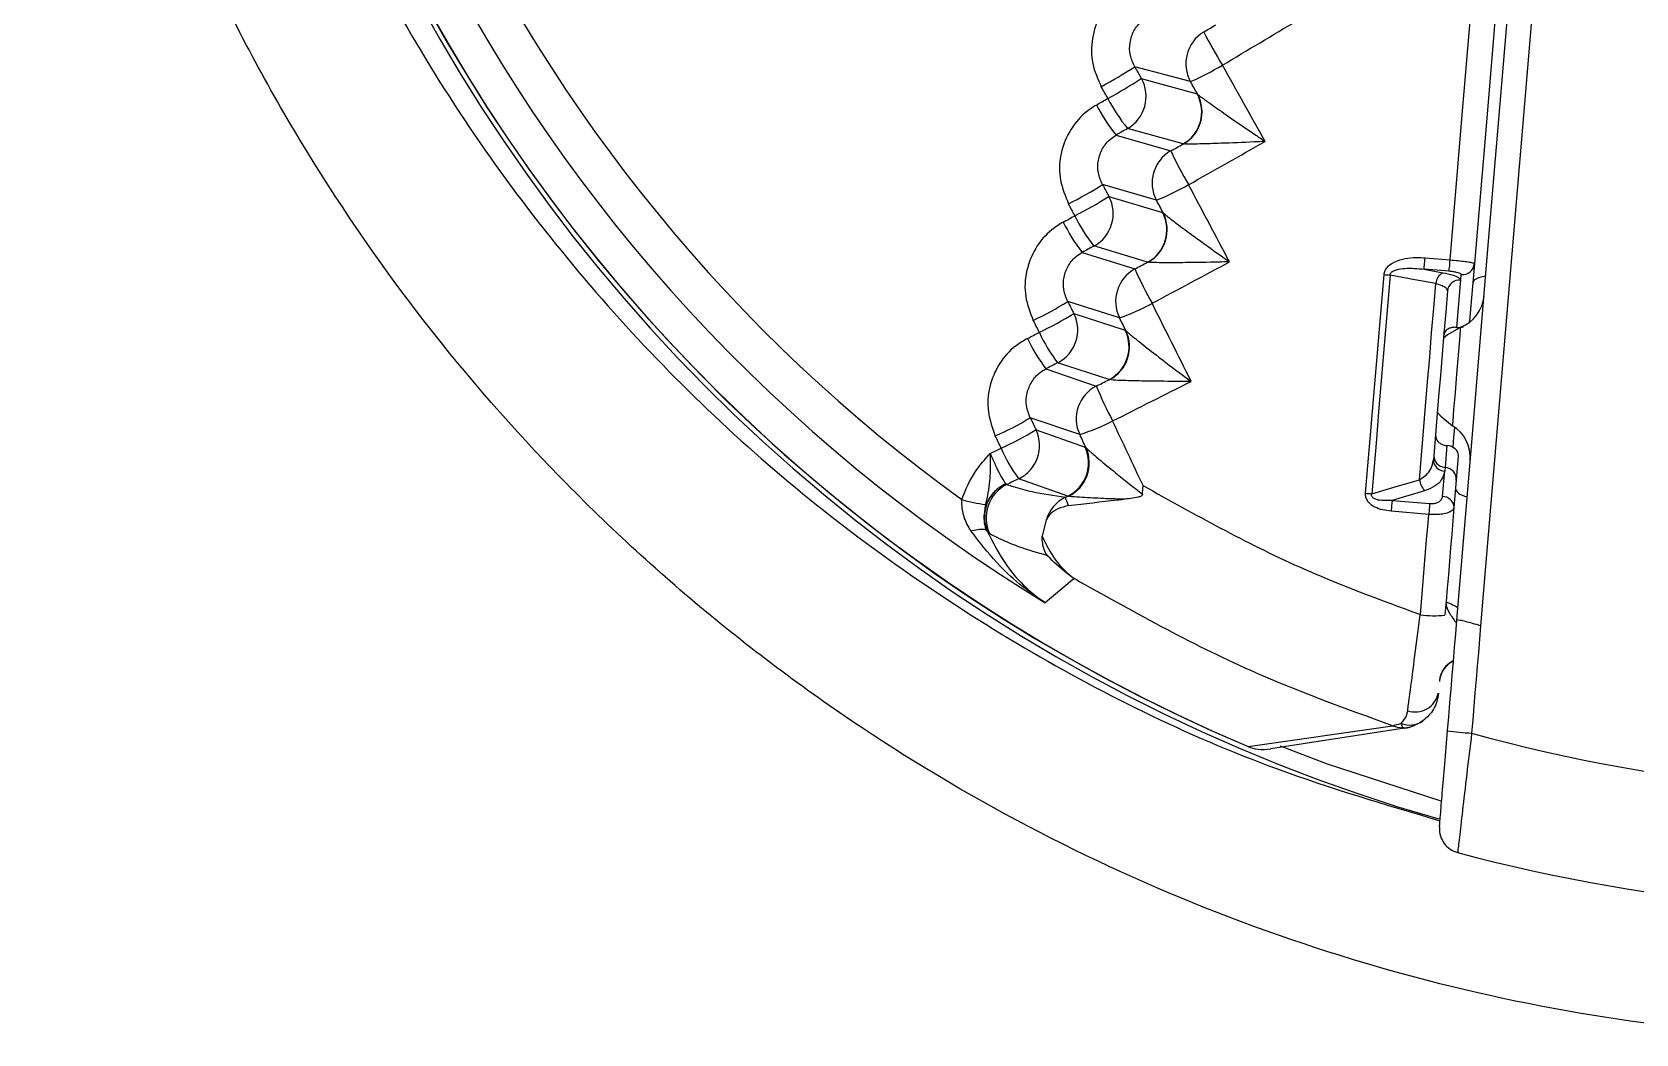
# Model space of a CAD drawing. Extents: x 14.8 to 109.8, y 1.6 to 86.6.
# Drawn here: x 75.409 to 76.716, y 33.568 to 34.384 of the extents above; entities that cross this region are included whole.
import ezdxf

# ---------------------------------------------------------------- set-up
doc = ezdxf.new("R2010")
doc.units = 0
doc.header["$MEASUREMENT"] = 0
doc.layers.add('OBJECT', color=7, linetype='CONTINUOUS')

msp = doc.modelspace()

# ---------------------------------------------------------------- linework, layer by layer
at = {"layer": 'OBJECT'}
for p, q in [((76.3531, 34.344), (76.3076, 34.356)), ((76.3129, 34.3465), (76.3583, 34.334)), ((76.3583, 34.334), (76.3588, 34.3337)), ((76.2923, 34.3004), (76.3369, 34.2875)), ((76.347, 34.2932), (76.3017, 34.3058)), ((76.3475, 34.2932), (76.347, 34.2932)), ((76.3252, 34.2474), (76.2813, 34.2601)), ((76.2865, 34.2505), (76.3302, 34.2373)), ((76.3302, 34.2373), (76.3308, 34.237)), ((76.2648, 34.2049), (76.3077, 34.1914)), ((76.318, 34.1969), (76.2743, 34.2101)), ((76.3185, 34.1968), (76.318, 34.1969)), ((76.5638, 34.1895), (76.5434, 34.1912)), ((76.5434, 34.1912), (76.5587, 34.1883)), ((76.5441, 34.2005), (76.5646, 34.1988)), ((76.5844, 34.1958), (76.5804, 34.149)), ((76.57, 34.1438), (76.5732, 34.1824)), ((76.5732, 34.1824), (76.5736, 34.1869)), ((76.2951, 34.1516), (76.2529, 34.1648)), ((76.2579, 34.1551), (76.2998, 34.1414)), ((76.2998, 34.1414), (76.3004, 34.141)), ((76.2866, 34.1012), (76.2447, 34.115)), ((76.2351, 34.11), (76.2762, 34.096)), ((76.2872, 34.1012), (76.2866, 34.1012)), ((76.2628, 34.0565), (76.2224, 34.0702)), ((76.2271, 34.0604), (76.2671, 34.0462)), ((76.5619, 34.0475), (76.5604, 34.0297)), ((76.2671, 34.0462), (76.2678, 34.0458)), ((76.5712, 34.0391), (76.5695, 34.0192)), ((76.253, 34.0064), (76.213, 34.0205)), ((76.5584, 34.0061), (76.5602, 34.0268)), ((76.5604, 34.0297), (76.5602, 34.0268)), ((76.2023, 34.0166), (76.2024, 34.0165)), ((76.2024, 34.0165), (76.2034, 34.0158)), ((76.5437, 34.0106), (76.5173, 34.0028)), ((76.5695, 34.0192), (76.5677, 33.9971)), ((76.251, 34.0054), (76.253, 34.0064)), ((76.2536, 34.0063), (76.253, 34.0064)), ((76.5173, 34.0028), (76.5479, 34.0002)), ((76.2355, 33.9871), (76.232, 33.9737)), ((76.5471, 33.9914), (76.5165, 33.994)), ((76.1895, 33.9755), (76.1874, 33.9777)), ((76.4, 33.8023), (76.5176, 33.8193)), ((76.5275, 33.8174), (76.4184, 33.8004)), ((76.5261, 33.8177), (76.5246, 33.8211))]:
    msp.add_line(p, q, dxfattribs=at)
at = {"layer": 'OBJECT', "flags": 128}
for points in [[(76.57, 33.9054), (76.5827, 34.0564), (76.5954, 34.2074), (76.6081, 34.3583), (76.6207, 34.5093), (76.6334, 34.6603), (76.6461, 34.8112), (76.6587, 34.962), (76.6714, 35.1128)], [(76.6911, 35.1123), (76.6784, 34.961), (76.6657, 34.8096), (76.653, 34.6582), (76.6403, 34.5067), (76.6276, 34.3552), (76.6149, 34.2037), (76.6021, 34.0522), (76.5894, 33.9007)], [(76.5646, 34.1988), (76.5739, 34.3105), (76.5833, 34.4222), (76.5927, 34.5339), (76.6021, 34.6457), (76.6115, 34.7575), (76.6208, 34.8693), (76.6302, 34.9811), (76.6396, 35.093)], [(76.6595, 35.0913), (76.6501, 34.9793), (76.6407, 34.8673), (76.6313, 34.7554), (76.6219, 34.6434), (76.6125, 34.5315), (76.6032, 34.4196), (76.5938, 34.3077), (76.5844, 34.1958)], [(76.3076, 34.356), (76.3082, 34.3548), (76.3089, 34.3536), (76.3096, 34.3524), (76.3103, 34.3512), (76.3109, 34.3501), (76.3116, 34.3489), (76.3123, 34.3477), (76.3129, 34.3465)], [(76.2857, 34.3303), (76.285, 34.3315), (76.2843, 34.3327), (76.2836, 34.3339), (76.283, 34.3351), (76.2823, 34.3362), (76.2816, 34.3374), (76.2809, 34.3386), (76.2803, 34.3398)], [(76.2763, 34.3249), (76.2774, 34.3256), (76.2786, 34.3263), (76.2798, 34.327), (76.281, 34.3276), (76.2821, 34.3283), (76.2833, 34.329), (76.2845, 34.3296), (76.2857, 34.3303)], [(76.3017, 34.3058), (76.3005, 34.3051), (76.2993, 34.3044), (76.2982, 34.3038), (76.297, 34.3031), (76.2958, 34.3024), (76.2947, 34.3018), (76.2935, 34.3011), (76.2923, 34.3004)], [(76.2813, 34.2601), (76.282, 34.2589), (76.2826, 34.2577), (76.2833, 34.2565), (76.2839, 34.2553), (76.2845, 34.2541), (76.2852, 34.2529), (76.2858, 34.2517), (76.2865, 34.2505)], [(76.2588, 34.2347), (76.2582, 34.2359), (76.2575, 34.2371), (76.2569, 34.2383), (76.2562, 34.2395), (76.2556, 34.2407), (76.2549, 34.2419), (76.2543, 34.2432), (76.2536, 34.2444)], [(76.2493, 34.2296), (76.2505, 34.2302), (76.2517, 34.2309), (76.2529, 34.2315), (76.2541, 34.2322), (76.2552, 34.2328), (76.2564, 34.2335), (76.2576, 34.2341), (76.2588, 34.2347)], [(76.2743, 34.2101), (76.2731, 34.2094), (76.2719, 34.2088), (76.2707, 34.2081), (76.2695, 34.2075), (76.2683, 34.2068), (76.2671, 34.2062), (76.266, 34.2055), (76.2648, 34.2049)], [(76.5434, 34.1912), (76.5434, 34.1916), (76.5435, 34.1923), (76.5435, 34.1932), (76.5436, 34.1944), (76.5437, 34.1957), (76.5439, 34.1972), (76.544, 34.1988), (76.5441, 34.2005)], [(76.5638, 34.1895), (76.5638, 34.1899), (76.5639, 34.1906), (76.5639, 34.1915), (76.564, 34.1927), (76.5642, 34.194), (76.5643, 34.1955), (76.5644, 34.1971), (76.5646, 34.1988)], [(76.4957, 34.0086), (76.4976, 34.0309), (76.4995, 34.0531), (76.5013, 34.0754), (76.5032, 34.0977), (76.5051, 34.1199), (76.5069, 34.1422), (76.5088, 34.1645), (76.5107, 34.1867)], [(76.5157, 34.1864), (76.5138, 34.1641), (76.5119, 34.1418), (76.5101, 34.1196), (76.5082, 34.0973), (76.5063, 34.075), (76.5045, 34.0528), (76.5026, 34.0305), (76.5007, 34.0083)], [(76.5529, 34.1794), (76.5359, 34.1826), (76.5157, 34.1864)], [(76.5395, 34.0197), (76.5412, 34.0397), (76.5428, 34.0596), (76.5445, 34.0796), (76.5462, 34.0995), (76.5479, 34.1195), (76.5495, 34.1394), (76.5512, 34.1594), (76.5529, 34.1794)], [(76.2529, 34.1648), (76.2535, 34.1636), (76.2542, 34.1624), (76.2548, 34.1612), (76.2554, 34.16), (76.256, 34.1588), (76.2566, 34.1575), (76.2573, 34.1563), (76.2579, 34.1551)], [(76.5624, 34.1735), (76.561, 34.1562), (76.5595, 34.139), (76.5581, 34.1218), (76.5566, 34.1046), (76.5552, 34.0874), (76.5538, 34.0702), (76.5523, 34.053), (76.5509, 34.0358)], [(76.2202, 34.1348), (76.2214, 34.1354), (76.2226, 34.1361), (76.2238, 34.1367), (76.225, 34.1373), (76.2262, 34.1379), (76.2274, 34.1385), (76.2286, 34.1392), (76.2298, 34.1398)], [(76.2298, 34.1398), (76.2292, 34.141), (76.2286, 34.1422), (76.228, 34.1434), (76.2273, 34.1446), (76.2267, 34.1459), (76.2261, 34.1471), (76.2255, 34.1483), (76.2248, 34.1495)], [(76.5733, 34.1439), (76.5624, 34.1378), (76.5592, 34.1351)], [(76.5665, 34.0636), (76.5666, 34.0636), (76.5669, 34.0675), (76.5677, 34.077), (76.5688, 34.0905), (76.5701, 34.106), (76.5714, 34.1212), (76.5724, 34.1337), (76.5731, 34.1417), (76.5733, 34.1439)], [(76.2447, 34.115), (76.2435, 34.1143), (76.2423, 34.1137), (76.2411, 34.1131), (76.2399, 34.1125), (76.2387, 34.1119), (76.2375, 34.1112), (76.2363, 34.1106), (76.2351, 34.11)], [(76.5541, 34.0746), (76.5569, 34.0714), (76.5665, 34.0636)], [(76.2224, 34.0702), (76.223, 34.069), (76.2236, 34.0677), (76.2242, 34.0665), (76.2247, 34.0653), (76.2253, 34.0641), (76.2259, 34.0628), (76.2265, 34.0616), (76.2271, 34.0604)], [(76.5669, 34.046), (76.5673, 34.0508), (76.5683, 34.0624)], [(76.1987, 34.0455), (76.1981, 34.0467), (76.1975, 34.0479), (76.1969, 34.0492), (76.1963, 34.0504), (76.1957, 34.0516), (76.1951, 34.0529), (76.1945, 34.0541), (76.1939, 34.0553)], [(76.1898, 34.0411), (76.1909, 34.0417), (76.192, 34.0422), (76.1931, 34.0428), (76.1943, 34.0433), (76.1954, 34.0438), (76.1965, 34.0444), (76.1976, 34.0449), (76.1987, 34.0455)], [(76.213, 34.0205), (76.2118, 34.0199), (76.2106, 34.0193), (76.2094, 34.0187), (76.2082, 34.0182), (76.207, 34.0176), (76.2058, 34.017), (76.2046, 34.0164), (76.2034, 34.0158)], [(76.5007, 34.0083), (76.5178, 34.0133), (76.5395, 34.0197)], [(76.5173, 34.0028), (76.5172, 34.002), (76.5171, 34.0011), (76.517, 34), (76.5169, 33.9989), (76.5168, 33.9977), (76.5167, 33.9965), (76.5166, 33.9953), (76.5165, 33.994)], [(76.5479, 34.0002), (76.5478, 33.9994), (76.5477, 33.9985), (76.5477, 33.9975), (76.5476, 33.9964), (76.5475, 33.9952), (76.5474, 33.9939), (76.5473, 33.9927), (76.5471, 33.9914)], [(76.5677, 33.9971), (76.5668, 33.9861), (76.5659, 33.9752), (76.5649, 33.9642), (76.564, 33.9533), (76.5631, 33.9423), (76.5622, 33.9314), (76.5613, 33.9204), (76.5603, 33.9095)], [(76.5403, 33.9098), (76.5411, 33.92), (76.542, 33.9302), (76.5429, 33.9404), (76.5437, 33.9506), (76.5446, 33.9608), (76.5454, 33.971), (76.5463, 33.9812), (76.5471, 33.9914)], [(76.2582, 33.9391), (76.2398, 33.9238), (76.2346, 33.9195)], [(76.5625, 33.8153), (76.5634, 33.8266), (76.5644, 33.8378), (76.5653, 33.8491), (76.5662, 33.8603), (76.5672, 33.8716), (76.5681, 33.8829), (76.5691, 33.8941), (76.57, 33.9054)], [(76.5894, 33.9007), (76.5885, 33.8898), (76.5876, 33.8788), (76.5867, 33.8679), (76.5858, 33.857), (76.5848, 33.846), (76.5839, 33.8351), (76.583, 33.8242), (76.5821, 33.8132)], [(76.426, 33.803), (76.4644, 33.7883), (76.557, 33.758)]]:
    msp.add_lwpolyline(points, dxfattribs=at)
at = {"layer": 'OBJECT'}
for centre, radius, start, end in [((76.9343, 35.0682), 1.378, 350.03, 254.0355), ((76.9343, 35.0682), 1.3741, 355.2018, 247.118), ((76.9343, 35.0682), 1.374, 283.2857, 247.118), ((76.9343, 35.0682), 1.3451, 111.7504, 238.6533), ((76.9343, 35.0682), 1.3126, 116.1985, 234.2052), ((76.3794, 34.3586), 0.0302, 121.3628, 209.041), ((76.6948, 34.5535), 0.3717, 207.0623, 211.8362), ((76.0512, 34.7575), 0.4763, 298.7393, 302.5565), ((76.2542, 34.5664), 0.2434, 293.9663, 300.8349), ((76.0645, 34.734), 0.4603, 298.7119, 302.6622), ((76.2866, 34.3319), 0.0302, 300.0436, 29.027), ((76.3319, 34.3193), 0.0302, 300.0436, 29.027), ((76.4042, 34.3911), 0.144, 207.3315, 219.0116), ((76.415, 34.3973), 0.1457, 207.3564, 218.9021), ((76.3322, 34.3193), 0.0302, 300.2959, 28.4301), ((76.3519, 34.2614), 0.0302, 120.0294, 207.7077), ((76.6457, 34.434), 0.3418, 205.3801, 210.5996), ((76.0853, 34.5724), 0.3687, 297.1662, 302.1173), ((76.2467, 34.4438), 0.2115, 291.7989, 299.6875), ((76.0951, 34.5541), 0.3589, 297.1367, 302.2242), ((76.2598, 34.2365), 0.0302, 298.7096, 27.6936), ((76.3701, 34.2882), 0.1343, 205.8716, 218.3242), ((76.3809, 34.294), 0.1358, 205.8969, 218.2149), ((76.3035, 34.2233), 0.0302, 298.7107, 27.6933), ((76.3038, 34.2233), 0.0302, 298.9929, 27.0186), ((76.3222, 34.1649), 0.0302, 118.6956, 206.3749), ((76.6002, 34.32), 0.3195, 203.7391, 209.3521), ((76.5745, 34.1967), 0.00992, 264.7661, 354.7604), ((76.5247, 34.3516), 0.1654, 265.1514, 266.8833), ((76.5636, 34.1788), 0.0107, 117.4509, 176.8645), ((76.5723, 34.1725), 0.00992, 84.7644, 174.7621), ((76.0951, 34.4204), 0.3004, 295.5875, 301.6894), ((76.5623, 34.1719), 0.03, 291.5161, 355.2018), ((76.103, 34.405), 0.294, 295.5595, 301.794), ((76.2309, 34.1417), 0.0302, 297.3768, 26.36), ((76.2325, 34.3272), 0.1865, 289.6135, 298.5461), ((76.3457, 34.1924), 0.1273, 204.446, 217.5088), ((76.2727, 34.128), 0.0302, 297.3767, 26.3601), ((76.2731, 34.128), 0.0302, 297.6892, 25.6067), ((76.3349, 34.1869), 0.1259, 204.4198, 217.62), ((76.2901, 34.0692), 0.0302, 117.3624, 205.0417), ((76.5563, 34.21), 0.3024, 202.1352, 208.0985), ((76.0909, 34.2867), 0.2533, 294.0048, 301.2702), ((76.0976, 34.2727), 0.2487, 293.9763, 301.3755), ((76.1998, 34.0476), 0.0302, 296.0432, 25.0271), ((76.2129, 34.2155), 0.1666, 287.4177, 297.4032), ((76.551, 34.0379), 0.03, 355.2018, 58.8875), ((76.309, 34.0923), 0.1199, 203.0009, 216.7864), ((76.2398, 34.0335), 0.0302, 296.0432, 25.0271), ((76.2402, 34.0334), 0.0303, 296.3821, 24.1962), ((76.5601, 34.036), 0.00923, 181.4764, 270.3317), ((76.2153, 33.9892), 0.0302, 115.315, 202.3944), ((76.2166, 33.9887), 0.0302, 116.0607, 205.9013), ((76.5075, 34.1476), 0.1395, 265.1486, 267.2031), ((76.5573, 34.0225), 0.018, 188.8014, 221.2196), ((76.1989, 34.1117), 0.1129, 253.3732, 263.4048), ((76.2643, 33.9785), 0.03, 116.339, 163.4726), ((76.2964, 34.0188), 0.0474, 196.4322, 205.3515), ((76.5585, 33.9968), 0.00923, 1.4745, 90.3337), ((76.5514, 33.9826), 0.0737, 261.3329, 276.9618), ((76.5755, 33.8543), 0.0197, 115.455, 175.0536), ((76.5757, 33.8537), 0.02, 115.885, 175.2018), ((76.5361, 33.8497), 0.0192, 251.2875, 348.4787), ((76.5276, 33.8478), 0.0302, 250.6041, 267.0983), ((76.5316, 33.8382), 0.0184, 247.7117, 305.4488), ((76.527, 33.8374), 0.0198, 267.308, 286.0928), ((76.5981, 34.0619), 0.2492, 261.7884, 266.3239), ((76.9364, 35.0931), 1.328, 254.5248, 275.8788), ((76.936, 35.0882), 1.4201, 255.0928, 275.3108), ((76.5707, 33.716), 0.00000956, 69.3411, 85.6013)]:
    msp.add_arc(centre, radius, start, end, dxfattribs=at)
for centre, major_axis, ratio, start_param, end_param in [((74.9059, 35.2629), (25.417, 15.0683), 0.050755, 4.739671, 4.740065), ((74.9212, 35.2372), (25.4195, 15.0982), 0.050784, 4.739587, 4.742009), ((74.1167, 35.3047), (-10.3335, 18.1218), 0.072024, 4.615654, 4.619085), ((74.0906, 35.29), (-10.3362, 18.0919), 0.072069, 4.618402, 4.618967), ((75.0137, 35.2294), (26.6352, 14.9948), 0.049119, 4.73497, 4.737313), ((74.999, 35.2554), (26.6327, 14.9648), 0.049087, 4.735049, 4.735431), ((74.0869, 35.3072), (-9.7552, 18.0747), 0.073156, 4.611518, 4.615002), ((74.0606, 35.2931), (-9.7579, 18.0448), 0.073207, 4.614309, 4.614884), ((75.1002, 35.2473), (27.9342, 14.8542), 0.047394, 4.730416, 4.730784), ((75.1144, 35.221), (27.9366, 14.8841), 0.047428, 4.730341, 4.732603), ((74.0324, 35.2961), (-9.1968, 17.9991), 0.074305, 4.610271, 4.610856), ((74.0591, 35.3096), (-9.1941, 18.029), 0.074248, 4.607437, 4.610973), ((76.5705, 34.1499), (0.00996, -0.00084), 0.612418, 4.712389, 5.279837), ((76.5705, 34.1499), (0.00996, -0.00084), 0.612418, 6.062614, 6.283185), ((75.2106, 35.2384), (29.3324, 14.7355), 0.045676, 4.725774, 4.726128), ((75.2241, 35.2118), (29.3348, 14.7654), 0.045712, 4.725703, 4.727883), ((74.033, 35.3118), (-8.6488, 17.9846), 0.0753, 4.604071, 4.607), ((74.0061, 35.2989), (-8.6514, 17.9546), 0.075364, 4.60629, 4.606884), ((76.5613, 34.04), (0.00996, -0.00084), 0.756736, 0, 1.570796), ((76.5612, 34.0394), (0.00996, -0.00084), 0.972782, 3.141593, 4.712389), ((76.5596, 34.02), (0.00996, -0.00084), 0.972782, 0, 1.570796)]:
    msp.add_ellipse(centre, major_axis=major_axis, ratio=ratio, start_param=start_param, end_param=end_param, dxfattribs=at)
for points, knots in [([(75.6059, 35.5392), (75.5814, 35.4556), (75.5482, 35.3422), (75.5285, 35.1625), (75.5262, 35.0058), (75.5512, 34.803), (75.6114, 34.591), (75.7127, 34.3778), (75.8491, 34.1851), (76.0154, 34.0174), (76.2082, 33.8815), (76.3915, 33.7905), (76.5115, 33.7551), (76.5563, 33.7419)], [0, 0, 0, 0, 0.114184, 0.154882, 0.237363, 0.319846, 0.422909, 0.525974, 0.629168, 0.732365, 0.835478, 0.938592, 1, 1, 1, 1]), ([(77.0499, 33.5686), (76.9938, 33.564), (76.9373, 33.5625), (76.8233, 33.5659), (76.767, 33.5708), (76.5999, 33.5946), (76.491, 33.6227), (76.2782, 33.7039), (76.1782, 33.7557), (76.0379, 33.8492), (75.9927, 33.883), (75.9056, 33.9563), (75.8645, 33.9951), (75.7483, 34.1175), (75.6804, 34.2071), (75.6078, 34.3293), (75.5939, 34.3541), (75.5678, 34.4043), (75.5555, 34.4297), (75.5208, 34.5066), (75.5006, 34.559), (75.466, 34.666), (75.4516, 34.7206), (75.4346, 34.8041), (75.4297, 34.8322), (75.4216, 34.8883), (75.4183, 34.9164), (75.4108, 35.0008), (75.409, 35.0573), (75.4117, 35.1705), (75.4163, 35.2275), (75.424, 35.284)], [0, 0, 0, 0, 0.0625, 0.0625, 0.125, 0.125, 0.25, 0.25, 0.375, 0.375, 0.4375, 0.4375, 0.5, 0.5, 0.625, 0.625, 0.65625, 0.65625, 0.6875, 0.6875, 0.75, 0.75, 0.8125, 0.8125, 0.84375, 0.84375, 0.875, 0.875, 0.9375, 0.9375, 1, 1, 1, 1]), ([(76.3011, 34.4209), (76.298, 34.4187), (76.2893, 34.4128), (76.2786, 34.3988), (76.272, 34.3794), (76.2719, 34.3585), (76.2775, 34.346), (76.2803, 34.3398)], [0, 0, 0, 0, 0.12253, 0.340534, 0.559767, 0.779901, 1, 1, 1, 1]), ([(76.3076, 34.356), (76.3061, 34.3591), (76.3033, 34.3653), (76.3032, 34.3758), (76.3064, 34.3855), (76.3118, 34.3925), (76.3161, 34.3954), (76.3177, 34.3965)], [0, 0, 0, 0, 0.221966, 0.442752, 0.661409, 0.878154, 1, 1, 1, 1]), ([(76.2763, 34.3249), (76.2731, 34.3229), (76.2644, 34.3172), (76.2533, 34.3034), (76.2462, 34.2842), (76.2457, 34.2633), (76.251, 34.2507), (76.2536, 34.2444)], [0, 0, 0, 0, 0.12182, 0.339863, 0.559287, 0.779663, 1, 1, 1, 1]), ([(76.3588, 34.3337), (76.3594, 34.3332), (76.3603, 34.3324), (76.364, 34.3297), (76.3713, 34.3245), (76.3861, 34.3141), (76.4012, 34.3038), (76.4112, 34.297), (76.4137, 34.2953), (76.4138, 34.2952)], [0, 0, 0, 0, 0.0815736, 0.1250507, 0.2686408, 0.5160645, 0.8796321, 0.9958752, 1, 1, 1, 1]), ([(76.2813, 34.2601), (76.2799, 34.2633), (76.2772, 34.2696), (76.2774, 34.28), (76.2808, 34.2897), (76.2863, 34.2965), (76.2907, 34.2994), (76.2923, 34.3004)], [0, 0, 0, 0, 0.222399, 0.443567, 0.662411, 0.879012, 1, 1, 1, 1]), ([(76.4138, 34.2952), (76.4137, 34.2952), (76.4107, 34.2951), (76.3986, 34.2945), (76.3804, 34.2938), (76.3625, 34.2932), (76.3537, 34.2931), (76.3493, 34.2931), (76.3482, 34.2932), (76.3475, 34.2932)], [0, 0, 0, 0, 0.004127, 0.120396, 0.484019, 0.731426, 0.87498, 0.918499, 1, 1, 1, 1]), ([(76.2493, 34.2296), (76.2461, 34.2276), (76.2372, 34.2221), (76.2258, 34.2086), (76.2184, 34.1896), (76.2173, 34.1687), (76.2223, 34.1559), (76.2248, 34.1495)], [0, 0, 0, 0, 0.121079, 0.339165, 0.558791, 0.779415, 1, 1, 1, 1]), ([(76.3308, 34.237), (76.3314, 34.2365), (76.3323, 34.2357), (76.3359, 34.2328), (76.3431, 34.2273), (76.3577, 34.2165), (76.3725, 34.2059), (76.3823, 34.1989), (76.3847, 34.1972), (76.3848, 34.1971)], [0, 0, 0, 0, 0.082076, 0.125571, 0.269758, 0.518349, 0.883081, 0.995868, 1, 1, 1, 1]), ([(76.2529, 34.1648), (76.2516, 34.168), (76.249, 34.1744), (76.2494, 34.1849), (76.2531, 34.1944), (76.2587, 34.2012), (76.2632, 34.2039), (76.2648, 34.2049)], [0, 0, 0, 0, 0.222849, 0.444419, 0.663454, 0.879918, 1, 1, 1, 1]), ([(76.3848, 34.1971), (76.3847, 34.1971), (76.3818, 34.1971), (76.3697, 34.1968), (76.3516, 34.1965), (76.3337, 34.1964), (76.3248, 34.1965), (76.3204, 34.1966), (76.3192, 34.1968), (76.3185, 34.1968)], [0, 0, 0, 0, 0.004133, 0.116951, 0.481743, 0.730316, 0.874464, 0.918004, 1, 1, 1, 1]), ([(76.5107, 34.1867), (76.5109, 34.1879), (76.5113, 34.1901), (76.5137, 34.1935), (76.5184, 34.1971), (76.5284, 34.2006), (76.5377, 34.201), (76.5437, 34.2005), (76.5441, 34.2005)], [0, 0, 0, 0, 0.086575, 0.172876, 0.306881, 0.534589, 0.969641, 1, 1, 1, 1]), ([(76.5157, 34.1864), (76.5157, 34.1867), (76.5157, 34.1873), (76.5162, 34.1882), (76.5168, 34.1889), (76.5183, 34.1899), (76.5219, 34.1913), (76.5306, 34.1924), (76.5381, 34.1917), (76.5434, 34.1912)], [0, 0, 0, 0, 0.031711, 0.056465, 0.09839, 0.119656, 0.237957, 0.473154, 1, 1, 1, 1]), ([(76.5646, 34.1988), (76.5667, 34.1986), (76.5711, 34.1982), (76.577, 34.1975), (76.5815, 34.1968), (76.584, 34.1962), (76.5843, 34.1959), (76.5844, 34.1958)], [0, 0, 0, 0, 0.209786, 0.418672, 0.628622, 0.842461, 1, 1, 1, 1]), ([(76.5624, 34.1735), (76.5622, 34.1742), (76.5618, 34.1756), (76.5583, 34.1777), (76.5547, 34.1788), (76.5529, 34.1794)], [0, 0, 0, 0, 0.362035, 0.682487, 1, 1, 1, 1]), ([(76.5587, 34.1883), (76.5614, 34.1877), (76.5668, 34.1866), (76.5722, 34.1844), (76.5729, 34.1831), (76.5732, 34.1824)], [0, 0, 0, 0, 0.3204639, 0.6406811, 1, 1, 1, 1]), ([(76.5736, 34.1869), (76.5735, 34.187), (76.5734, 34.1874), (76.5722, 34.188), (76.57, 34.1886), (76.5671, 34.1891), (76.5649, 34.1894), (76.5638, 34.1895)], [0, 0, 0, 0, 0.1590226, 0.3742395, 0.584356, 0.7921282, 1, 1, 1, 1]), ([(76.5935, 34.1854), (76.5918, 34.1851), (76.5875, 34.1844), (76.5839, 34.1825), (76.5833, 34.1809), (76.5831, 34.1802)], [0, 0, 0, 0, 0.273175, 0.684088, 1, 1, 1, 1]), ([(76.3004, 34.141), (76.301, 34.1405), (76.302, 34.1396), (76.3055, 34.1366), (76.3126, 34.1309), (76.327, 34.1197), (76.3415, 34.1087), (76.3511, 34.1015), (76.3534, 34.0998), (76.3535, 34.0998)], [0, 0, 0, 0, 0.082533, 0.126037, 0.270766, 0.520393, 0.886129, 0.995864, 1, 1, 1, 1]), ([(76.57, 34.1438), (76.5694, 34.1438), (76.5682, 34.1439), (76.5661, 34.1437), (76.5633, 34.1429), (76.5604, 34.141), (76.5597, 34.1385), (76.5594, 34.1372)], [0, 0, 0, 0, 0.073975, 0.169973, 0.340494, 0.665578, 1, 1, 1, 1]), ([(76.2202, 34.1348), (76.217, 34.1329), (76.208, 34.1277), (76.1963, 34.1145), (76.1884, 34.0956), (76.1869, 34.0747), (76.1916, 34.0618), (76.1939, 34.0553)], [0, 0, 0, 0, 0.120293, 0.338431, 0.558269, 0.779154, 1, 1, 1, 1]), ([(76.2224, 34.0702), (76.2211, 34.0734), (76.2187, 34.0799), (76.2193, 34.0903), (76.2232, 34.0998), (76.229, 34.1064), (76.2335, 34.1091), (76.2351, 34.11)], [0, 0, 0, 0, 0.223318, 0.4453, 0.664547, 0.880865, 1, 1, 1, 1]), ([(76.3535, 34.0998), (76.3534, 34.0998), (76.3505, 34.0997), (76.3385, 34.0998), (76.3204, 34.0999), (76.3025, 34.1003), (76.2935, 34.1006), (76.2891, 34.1009), (76.2879, 34.1011), (76.2872, 34.1012)], [0, 0, 0, 0, 0.004136, 0.113907, 0.479708, 0.729316, 0.873998, 0.917557, 1, 1, 1, 1]), ([(76.5526, 34.0568), (76.5528, 34.0554), (76.553, 34.0523), (76.5554, 34.0499), (76.5578, 34.0485), (76.5594, 34.0479), (76.5609, 34.0476), (76.5616, 34.0475), (76.5619, 34.0475)], [0, 0, 0, 0, 0.330698, 0.67673, 0.791614, 0.907295, 0.965959, 1, 1, 1, 1]), ([(76.1666, 34.0036), (76.1698, 34.0115), (76.175, 34.0241), (76.1839, 34.0345), (76.1881, 34.0391), (76.1889, 34.0401), (76.1898, 34.0411), (76.1898, 34.0411)], [0, 0, 0, 0, 0.571699, 0.913661, 0.913769, 0.993708, 1, 1, 1, 1]), ([(76.1898, 34.0411), (76.1898, 34.0411), (76.1898, 34.0394), (76.1899, 34.0315), (76.1897, 34.0174), (76.1873, 34.0059), (76.186, 33.9996)], [0, 0, 0, 0, 0.0050827, 0.1120352, 0.514293, 1, 1, 1, 1]), ([(76.1898, 34.0411), (76.1902, 34.0403), (76.1919, 34.0363), (76.1949, 34.0295), (76.1986, 34.0222), (76.201, 34.0182), (76.202, 34.0169), (76.2023, 34.0166)], [0, 0, 0, 0, 0.077141, 0.349645, 0.621933, 0.894123, 1, 1, 1, 1]), ([(76.2678, 34.0458), (76.2684, 34.0452), (76.2693, 34.0443), (76.2728, 34.0412), (76.2798, 34.0352), (76.2942, 34.0235), (76.3065, 34.0138), (76.3138, 34.0079)], [0, 0, 0, 0, 0.092373, 0.140836, 0.302549, 0.58155, 1, 1, 1, 1]), ([(76.5395, 34.0197), (76.5415, 34.0209), (76.5455, 34.0233), (76.5495, 34.029), (76.5504, 34.0334), (76.5509, 34.0358)], [0, 0, 0, 0, 0.300288, 0.61221, 1, 1, 1, 1]), ([(76.5602, 34.0268), (76.5595, 34.0243), (76.5584, 34.0197), (76.5524, 34.014), (76.5466, 34.0117), (76.5437, 34.0106)], [0, 0, 0, 0, 0.3771007, 0.6878631, 1, 1, 1, 1]), ([(76.185, 33.9919), (76.1857, 33.9952), (76.187, 34.0017), (76.1929, 34.0103), (76.1986, 34.0147), (76.202, 34.0164), (76.2023, 34.0166)], [0, 0, 0, 0, 0.319908, 0.639806, 0.966427, 1, 1, 1, 1]), ([(76.2034, 34.0158), (76.2051, 34.0152), (76.2116, 34.0131), (76.2263, 34.0091), (76.2417, 34.0068), (76.251, 34.0054)], [0, 0, 0, 0, 0.125479, 0.470075, 1, 1, 1, 1]), ([(76.3138, 34.0079), (76.3138, 34.0077), (76.3138, 34.0074), (76.3134, 34.0068), (76.3123, 34.006), (76.3072, 34.0046), (76.3022, 34.0041), (76.2982, 34.0038)], [0, 0, 0, 0, 0.032917, 0.065885, 0.115733, 0.266196, 1, 1, 1, 1]), ([(76.3138, 34.0079), (76.314, 34.01), (76.3142, 34.0124), (76.3143, 34.0147), (76.3143, 34.0149)], [0, 0, 0, 0, 0.908976, 1, 1, 1, 1]), ([(76.3143, 34.0149), (76.3563, 33.9915), (76.429, 33.9509), (76.5072, 33.922), (76.5403, 33.9098)], [0, 0, 0, 0, 0.57601, 1, 1, 1, 1]), ([(76.5165, 33.994), (76.5119, 33.9946), (76.5058, 33.9955), (76.4995, 33.9996), (76.4969, 34.0026), (76.4957, 34.0058), (76.4957, 34.0078), (76.4957, 34.0086)], [0, 0, 0, 0, 0.492774, 0.642904, 0.794251, 0.910688, 1, 1, 1, 1]), ([(76.5173, 34.0028), (76.5135, 34.0026), (76.5087, 34.0024), (76.5037, 34.0037), (76.5021, 34.0046), (76.5012, 34.0053), (76.5007, 34.0062), (76.5005, 34.0071), (76.5006, 34.0078), (76.5007, 34.0082), (76.5007, 34.0083)], [0, 0, 0, 0, 0.574608, 0.724255, 0.791844, 0.850975, 0.89807, 0.934048, 0.992276, 1, 1, 1, 1]), ([(76.569, 34.0124), (76.5693, 34.0114), (76.5699, 34.0095), (76.5737, 34.0071), (76.5775, 34.006), (76.5784, 34.0057)], [0, 0, 0, 0, 0.42354, 0.847202, 1, 1, 1, 1]), ([(76.1741, 33.978), (76.1735, 33.979), (76.1707, 33.9835), (76.167, 33.9919), (76.1667, 33.9998), (76.1666, 34.0036)], [0, 0, 0, 0, 0.1326632, 0.5940176, 1, 1, 1, 1]), ([(76.186, 33.9996), (76.1856, 33.9975), (76.1852, 33.995), (76.1851, 33.9923), (76.185, 33.9919)], [0, 0, 0, 0, 0.840003, 1, 1, 1, 1]), ([(76.2536, 33.9986), (76.2506, 33.9979), (76.2446, 33.9964), (76.2385, 33.992), (76.2364, 33.9885), (76.2355, 33.9871)], [0, 0, 0, 0, 0.3715148, 0.7428961, 1, 1, 1, 1]), ([(76.2982, 34.0038), (76.2935, 34.0039), (76.2828, 34.0043), (76.269, 34.0049), (76.2591, 34.0056), (76.2549, 34.006), (76.2539, 34.0062), (76.2536, 34.0063)], [0, 0, 0, 0, 0.264691, 0.617446, 0.821855, 0.943687, 1, 1, 1, 1]), ([(76.2536, 33.9986), (76.2668, 34.0002), (76.2814, 34.002), (76.2966, 34.0036), (76.2982, 34.0038)], [0, 0, 0, 0, 0.897296, 1, 1, 1, 1]), ([(76.5677, 33.9971), (76.5674, 33.9962), (76.5667, 33.9946), (76.5631, 33.9928), (76.5586, 33.9916), (76.5531, 33.9911), (76.5491, 33.9913), (76.5471, 33.9914)], [0, 0, 0, 0, 0.237851, 0.443922, 0.630601, 0.813089, 1, 1, 1, 1]), ([(76.5479, 34.0002), (76.5489, 34.0002), (76.5509, 34.0001), (76.5537, 34.0008), (76.556, 34.002), (76.5579, 34.0038), (76.5582, 34.0053), (76.5584, 34.0061)], [0, 0, 0, 0, 0.176341, 0.352292, 0.538195, 0.750091, 1, 1, 1, 1]), ([(76.186, 33.9791), (76.1861, 33.9791), (76.1862, 33.9791), (76.1863, 33.9793), (76.1862, 33.9797), (76.1858, 33.9812), (76.1848, 33.9854), (76.1849, 33.9893), (76.185, 33.9919)], [0, 0, 0, 0, 0.055254, 0.090797, 0.126338, 0.189765, 0.469706, 1, 1, 1, 1]), ([(76.1741, 33.978), (76.1745, 33.9781), (76.1769, 33.9787), (76.1809, 33.9795), (76.1843, 33.9796), (76.1856, 33.9792), (76.186, 33.9791)], [0, 0, 0, 0, 0.07301, 0.451297, 0.831827, 1, 1, 1, 1]), ([(76.2346, 33.9195), (76.2345, 33.9196), (76.2202, 33.9288), (76.1982, 33.9465), (76.1809, 33.9691), (76.1741, 33.978)], [0, 0, 0, 0, 0.005793, 0.61139, 1, 1, 1, 1]), ([(76.1874, 33.9777), (76.1871, 33.9779), (76.1868, 33.9783), (76.1862, 33.9789), (76.186, 33.9791)], [0, 0, 0, 0, 0.6794918, 1, 1, 1, 1]), ([(76.1874, 33.9777), (76.192, 33.9686), (76.204, 33.9451), (76.2222, 33.928), (76.2345, 33.9196), (76.2346, 33.9195)], [0, 0, 0, 0, 0.381845, 0.994334, 1, 1, 1, 1]), ([(76.2364, 33.9578), (76.2284, 33.9601), (76.2135, 33.9645), (76.1987, 33.9708), (76.1914, 33.9746), (76.1895, 33.9755)], [0, 0, 0, 0, 0.462653, 0.85657, 1, 1, 1, 1]), ([(76.232, 33.9737), (76.2353, 33.9671), (76.2407, 33.9562), (76.2495, 33.9465), (76.2546, 33.942), (76.2568, 33.9402), (76.2577, 33.9395), (76.2581, 33.9392), (76.2582, 33.9391)], [0, 0, 0, 0, 0.47394, 0.7904, 0.91452, 0.965009, 0.99335, 1, 1, 1, 1]), ([(76.2364, 33.9578), (76.2364, 33.9578), (76.2354, 33.9593), (76.2328, 33.9637), (76.2323, 33.9698), (76.232, 33.9737)], [0, 0, 0, 0, 0.007849, 0.365876, 1, 1, 1, 1]), ([(76.2582, 33.9391), (76.2581, 33.9392), (76.2578, 33.9394), (76.2571, 33.9399), (76.2549, 33.9414), (76.2476, 33.9469), (76.2412, 33.9527), (76.2366, 33.9577), (76.2364, 33.9578)], [0, 0, 0, 0, 0.0137582, 0.0296284, 0.0942189, 0.3001988, 0.9823174, 1, 1, 1, 1]), ([(76.5176, 33.8193), (76.4787, 33.8334), (76.3889, 33.8659), (76.3055, 33.9126), (76.2582, 33.9391)], [0, 0, 0, 0, 0.432814, 1, 1, 1, 1]), ([(76.5612, 33.9198), (76.5613, 33.9198), (76.5617, 33.9201), (76.5646, 33.9189), (76.5689, 33.9167), (76.5709, 33.9157)], [0, 0, 0, 0, 0.238652, 0.644086, 1, 1, 1, 1]), ([(76.5612, 33.9198), (76.5612, 33.9197), (76.5612, 33.9192), (76.5612, 33.9165), (76.5633, 33.9117), (76.5677, 33.9056), (76.5698, 33.9027)], [0, 0, 0, 0, 0.007462, 0.117968, 0.581632, 1, 1, 1, 1]), ([(76.53, 33.8314), (76.5304, 33.835), (76.5318, 33.845), (76.5348, 33.8683), (76.538, 33.8927), (76.5399, 33.9069), (76.5403, 33.9098)], [0, 0, 0, 0, 0.191223, 0.544753, 0.906987, 1, 1, 1, 1]), ([(76.5894, 33.9007), (76.5872, 33.9013), (76.5828, 33.9026), (76.5769, 33.9042), (76.5725, 33.9052), (76.5703, 33.9056), (76.5701, 33.9054), (76.57, 33.9054)], [0, 0, 0, 0, 0.2205, 0.44137, 0.658772, 0.871358, 1, 1, 1, 1]), ([(76.555, 33.8458), (76.5546, 33.8435), (76.5536, 33.8366), (76.5487, 33.8286), (76.544, 33.8246), (76.5423, 33.8232)], [0, 0, 0, 0, 0.244947, 0.726185, 1, 1, 1, 1]), ([(76.5246, 33.8211), (76.5264, 33.8231), (76.5288, 33.8256), (76.5298, 33.8304), (76.53, 33.8314)], [0, 0, 0, 0, 0.7780939, 1, 1, 1, 1]), ([(76.5176, 33.8193), (76.5189, 33.8197), (76.5206, 33.8201), (76.5239, 33.821), (76.5246, 33.8211)], [0, 0, 0, 0, 0.800924, 1, 1, 1, 1]), ([(76.5275, 33.8174), (76.5275, 33.8174), (76.5275, 33.8174), (76.5274, 33.8174), (76.5273, 33.8174), (76.5272, 33.8174), (76.527, 33.8174), (76.5266, 33.8175), (76.5263, 33.8176), (76.5261, 33.8177)], [0, 0, 0, 0, 0.029641, 0.094905, 0.151541, 0.242019, 0.38678, 0.619617, 1, 1, 1, 1]), ([(76.5275, 33.8174), (76.5276, 33.8174), (76.5277, 33.8174), (76.528, 33.8175), (76.5283, 33.8175), (76.5288, 33.8176), (76.5296, 33.8177), (76.5309, 33.818), (76.5319, 33.8182), (76.5325, 33.8184)], [0, 0, 0, 0, 0.029815, 0.092295, 0.148133, 0.237797, 0.382121, 0.615688, 1, 1, 1, 1]), ([(76.5423, 33.8232), (76.5395, 33.8216), (76.5355, 33.8192), (76.5332, 33.8186), (76.5325, 33.8184)], [0, 0, 0, 0, 0.677343, 1, 1, 1, 1]), ([(76.5559, 33.737), (76.5559, 33.7371), (76.556, 33.7388), (76.5566, 33.7456), (76.5581, 33.7635), (76.5602, 33.7877), (76.5617, 33.8061), (76.5625, 33.8153)], [0, 0, 0, 0, 0.021777, 0.262156, 0.50647, 0.753282, 1, 1, 1, 1]), ([(76.5821, 33.8132), (76.5807, 33.8019), (76.578, 33.7791), (76.5745, 33.7491), (76.5719, 33.7269), (76.5709, 33.7182), (76.5707, 33.7162), (76.5707, 33.716)], [0, 0, 0, 0, 0.242739, 0.485978, 0.727239, 0.964975, 1, 1, 1, 1]), ([(76.4, 33.8023), (76.4026, 33.8014), (76.4085, 33.7993), (76.4148, 33.8), (76.4184, 33.8004)], [0, 0, 0, 0, 0.4295125, 1, 1, 1, 1]), ([(76.5559, 33.737), (76.5559, 33.7369), (76.5557, 33.7343), (76.5563, 33.7294), (76.5595, 33.7232), (76.5643, 33.7183), (76.5686, 33.7168), (76.5707, 33.716)], [0, 0, 0, 0, 0.014567, 0.276414, 0.517877, 0.758931, 1, 1, 1, 1])]:
    msp.add_open_spline(points, degree=3, knots=knots, dxfattribs=at)

doc.saveas('drawing.dxf')
